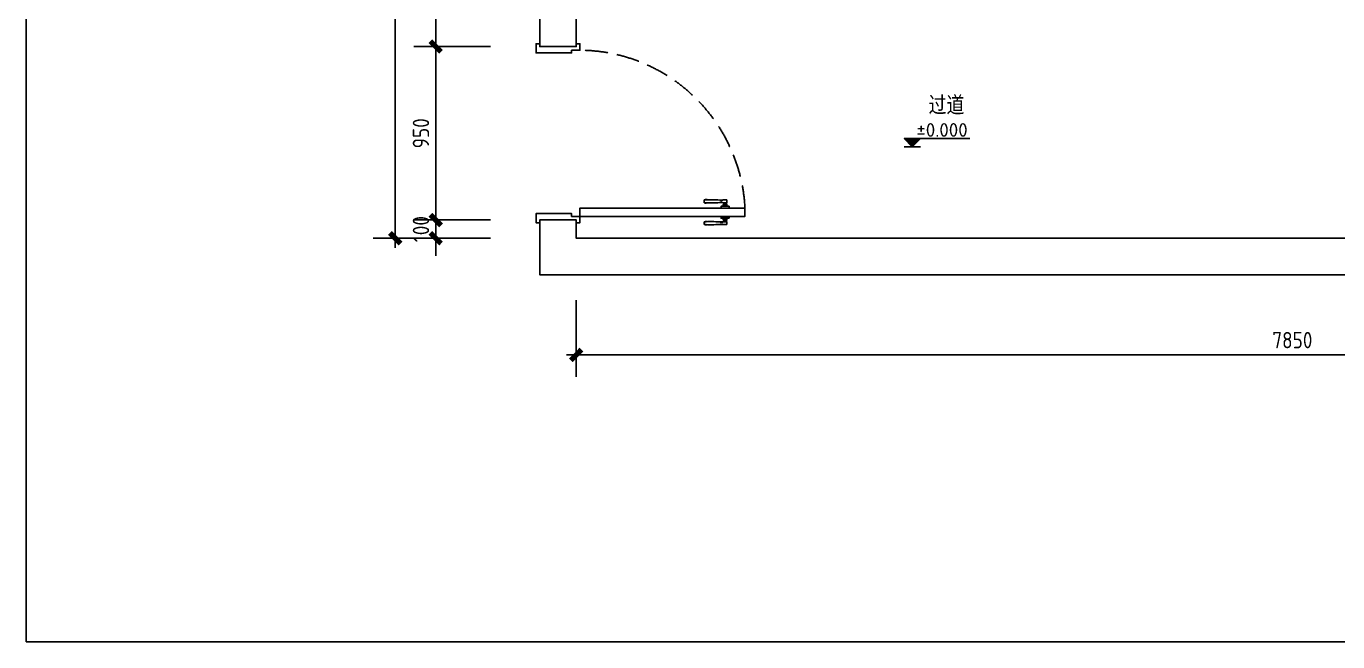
# Model space of a CAD drawing. Header units: inches. Extents: x 193953 to 255442, y -114891 to -62384.
# Drawn here: x 209316 to 216504, y -84606 to -81235 of the extents above; entities that cross this region are included whole.
import ezdxf
from ezdxf.enums import TextEntityAlignment as Align

# ---------------------------------------------------------------- set-up
doc = ezdxf.new("R2010")
doc.units = ezdxf.units.IN
doc.header["$LTSCALE"] = 500
doc.header["$MEASUREMENT"] = 0
doc.linetypes.add('DASH', pattern=[0.35, 0.25, -0.1])
for name, color, linetype in [('0-索引文字', 50, 'Continuous'), ('G-装饰造型轮廓线、电气提示线', 3, 'Continuous'), ('L-立面、剖面图、大样图-细线', 134, 'Continuous'), ('P-平面门', 2, 'Continuous')]:
    doc.layers.add(name, color=color, linetype=linetype)
doc.styles.add('DOM-romans.shx', font='dim.shx')
doc.styles.add('st', font='', dxfattribs={"width": 0.7})
doc.styles.get('st').set_extended_font_data('SimSun')
doc.dimstyles.new('DOM_DIM_1 80', dxfattribs={"dimscale": 60, "dimtxt": 1.5, "dimasz": 0.8, "dimexe": 2, "dimexo": 1.5, "dimgap": 0.6, "dimtad": 1, "dimdec": 0, "dimrnd": 5, "dimzin": 12, "dimdsep": 46, "dimtxsty": 'DOM-romans.shx', "dimblk": 'DOM_Dimension_Tick', "dimcen": 0.125, "dimclrd": 44, "dimclre": 44, "dimclrt": 50, "dimadec": 0, "dimazin": 0, "dimtfac": 1, "dimtdec": 0, "dimtix": 1, "dimtmove": 2, "dimatfit": 3, "dimldrblk": 'DOM_Leader_Arrow', "dimfxl": 0, "dimtvp": 1, "dimtolj": 1, "dimtzin": 0, "dimarcsym": 0})

# ---------------------------------------------------------------- blocks, each defined once
blk = doc.blocks.new('ftfhtg')
at = {"layer": 'L-立面、剖面图、大样图-细线', "color": 8}
for p, q in [((-1050024.2, -439780.5), (-1050024.2, -439789.8)), ((-1050021.4, -439792.6), (-1050015.3, -439792.6)), ((-1050015.3, -439792.6), (-1049983.1, -439792.6)), ((-1050013.1, -439795.3), (-1050013.1, -439794.8)), ((-1049986.7, -439796.7), (-1050011.7, -439796.7)), ((-1050010.3, -439796.7), (-1050010.3, -439803.4)), ((-1050010.3, -439813.7), (-1049988.1, -439813.7)), ((-1050010.3, -439813.7), (-1050010.3, -439830.5)), ((-1049988.4, -439803.6), (-1050010, -439803.6)), ((-1049988.1, -439796.7), (-1049988.1, -439803.4)), ((-1049985.3, -439794.8), (-1049985.3, -439795.3)), ((-1049983.1, -439792.6), (-1049977, -439792.6)), ((-1049974.2, -439789.8), (-1049974.2, -439780.5)), ((-1049872.3, -439813.7), (-1049872.3, -439830.5)), ((-1049872.3, -439813.7), (-1049872.3, -439830.5)), ((-1050010.3, -439830.5), (-1049988.1, -439830.5))]:
    blk.add_line(p, q, dxfattribs=at)
for points in [[(-1050009.7, -439803.6, -0.311671), (-1050006.9, -439806), (-1050006.9, -439813.7)], [(-1049988.3, -439803.6, 0.34884), (-1049991.5, -439806), (-1049991.5, -439813.7)], [(-1049875.3, -439813.6, 0.28759), (-1049880.9, -439811.1, -0.060586), (-1049890.3, -439812.1, 0.212877), (-1049891.2, -439812.9)], [(-1049875.3, -439830.7, -0.28759), (-1049880.9, -439833.2, 0.060586), (-1049890.3, -439832.2, -0.212877), (-1049891.2, -439831.3)]]:
    blk.add_lwpolyline(points, format="xyb", dxfattribs=at)
for centre, radius, start, end in [((-1050021.4, -439789.8), 2.78, 180, 270), ((-1050015.3, -439794.8), 2.22, 0, 90), ((-1050011.7, -439795.3), 1.39, 180, 270), ((-1050010, -439803.4), 0.278, 180, 270), ((-1049988.4, -439803.4), 0.278, 270, 0), ((-1049976.5, -439792), 24.6, 241.9616, 293.82253), ((-1049938.9, -440716.4), 903.9, 93.11282, 93.12014), ((-1049974.8, -439740), 74.9, 259.84329, 276.25564), ((-1049986.7, -439795.3), 1.39, 270, 0), ((-1049983.1, -439794.8), 2.22, 90, 180), ((-1049977, -439789.8), 2.78, 270, 0), ((-1049913.7, -440502.8), 690.3, 86.56114, 94.39322), ((-1049976.5, -439852.2), 24.6, 66.17747, 118.0384), ((-1049974.8, -439904.2), 74.9, 83.74436, 100.15671), ((-1049913.7, -439141.4), 690.3, 265.60678, 273.43886)]:
    blk.add_arc(centre, radius, start, end, dxfattribs=at)
blk = doc.blocks.new('A$Cf4202bee')
at = {"layer": 'G-装饰造型轮廓线、电气提示线', "color": 1, "ltscale": 20}
for points in [[(-15, -200), (-15, -220), (20, -220), (20, -175), (35, -175), (35, 20), (-15, 20), (-15, 0), (0, 0), (0, -200)], [(965, -200), (965, -220), (930, -220), (930, -175), (915, -175), (915, 20), (965, 20), (965, 0), (950, 0), (950, -200)]]:
    blk.add_lwpolyline(points, close=True, dxfattribs=at)
at = {"layer": 'P-平面门', "color": 1, "ltscale": 3}
blk.add_lwpolyline([(65, -1125), (20, -1125), (20, -220), (65, -220)], close=True, dxfattribs=at)
at = {"layer": 'P-平面门', "color": 8, "linetype": 'DASH'}
blk.add_arc((17.9, -214.1), 912.1, 272.95922, 359.62998, dxfattribs=at)
at = {"layer": 'P-平面门', "extrusion": (0, 0, -1), "yscale": 0.9000000000232831}
for p, xscale, zscale, rotation in [((-395822.5, 943983.1), 0.9000000000232831, -0.9000000000014552, 90), ((395737.5, 943983.1), -0.9000000000232831, -0.9000000000232831, 270)]:
    blk.add_blockref('ftfhtg', p, dxfattribs=dict(at, xscale=xscale, zscale=zscale, rotation=rotation))
blk = doc.blocks.new('A$Cf66d3db0')
at = {"color": 4}
blk.add_lwpolyline([(-12802.3, 7040.2), (0, 7040.2), (0, 0), (-12802.3, 0)], close=True, dxfattribs=at)
blk = doc.blocks.new('DOM_Dimension_Tick')
at = {"color": 0, "linetype": 'ByBlock'}
for p, q in [((-1.09, 0), (0, 0)), ((0, 0), (1.09, 0))]:
    blk.add_line(p, q, dxfattribs=at)
at = {"color": 0, "linetype": 'Continuous', "const_width": 0.608}
blk.add_lwpolyline([(-0.61, -0.61), (0.61, 0.61)], dxfattribs=at)
blk = doc.blocks.new('*D432')
at = {"color": 44, "lineweight": -2, "transparency": 16777216}
for p, q in [((212330.4, -82735.3), (212330.4, -83155.3)), ((220180.4, -82735.3), (220180.4, -83155.3)), ((212378.4, -83035.3), (220132.4, -83035.3))]:
    blk.add_line(p, q, dxfattribs=at)
at = {"layer": 'Defpoints', "color": 0, "transparency": 16777216}
for p in [(212330.4, -82396.4), (220180.4, -82396.4), (220180.4, -83035.3)]:
    blk.add_point(p, dxfattribs=at)
at = {"color": 44, "lineweight": -2, "transparency": 16777216, "xscale": 48, "yscale": 48, "zscale": 48, "rotation": 180}
blk.add_blockref('DOM_Dimension_Tick', (212330.4, -83035.3), dxfattribs=at)
at = {"color": 44, "lineweight": -2, "transparency": 16777216, "xscale": 48, "yscale": 48, "zscale": 48}
blk.add_blockref('DOM_Dimension_Tick', (220180.4, -83035.3), dxfattribs=at)
at = {"color": 50, "transparency": 16777216, "insert": (216255.4, -82954.3), "char_height": 90, "attachment_point": 5, "style": 'DOM-romans.shx'}
blk.add_mtext('\\A1;7850', dxfattribs=at)
blk = doc.blocks.new('DOM_Leader_Arrow')
at = {"color": 0, "linetype": 'ByBlock'}
blk.add_line((0, 0), (-1.5, 0), dxfattribs=at)
for points in [[(-1.29, 1), (-0.89, 1.28), (-0.36, 0), (0, 0)], [(-1.29, -1), (-0.89, -1.28), (-0.36, 0), (0, 0)]]:
    blk.add_solid(points, dxfattribs=at)
blk = doc.blocks.new('*D433')
at = {"color": 44, "lineweight": -2, "transparency": 16777216}
for p, q in [((211560.5, -82248.4), (211560.5, -82200.4)), ((211860.5, -82296.4), (211440.5, -82296.4)), ((211560.5, -82396.4), (211560.5, -82296.4)), ((211860.5, -82396.4), (211440.5, -82396.4)), ((211560.5, -82444.4), (211560.5, -82492.4))]:
    blk.add_line(p, q, dxfattribs=at)
at = {"layer": 'Defpoints', "color": 0, "transparency": 16777216}
for p in [(211560.5, -82296.4), (212279, -82296.4), (212330.4, -82396.4)]:
    blk.add_point(p, dxfattribs=at)
at = {"color": 44, "lineweight": -2, "transparency": 16777216, "xscale": 48, "yscale": 48, "zscale": 48}
for p, rotation in [((211560.5, -82296.4), 270), ((211560.5, -82396.4), 90)]:
    blk.add_blockref('DOM_Dimension_Tick', p, dxfattribs=dict(at, rotation=rotation))
at = {"color": 50, "transparency": 16777216, "insert": (211479.5, -82346.4), "char_height": 90, "attachment_point": 5, "rotation": 90, "style": 'DOM-romans.shx'}
blk.add_mtext('\\A1;100', dxfattribs=at)
blk = doc.blocks.new('*D434')
at = {"color": 44, "lineweight": -2, "transparency": 16777216}
for p, q in [((211860.5, -81346.4), (211440.5, -81346.4)), ((211560.5, -82248.4), (211560.5, -81394.4)), ((211860.5, -82296.4), (211440.5, -82296.4))]:
    blk.add_line(p, q, dxfattribs=at)
at = {"layer": 'Defpoints', "color": 0, "transparency": 16777216}
for p in [(211560.5, -81346.4), (212230.4, -81346.4), (212279, -82296.4)]:
    blk.add_point(p, dxfattribs=at)
at = {"color": 44, "lineweight": -2, "transparency": 16777216, "xscale": 48, "yscale": 48, "zscale": 48}
for p, rotation in [((211560.5, -81346.4), 90), ((211560.5, -82296.4), 270)]:
    blk.add_blockref('DOM_Dimension_Tick', p, dxfattribs=dict(at, rotation=rotation))
at = {"color": 50, "transparency": 16777216, "insert": (211479.5, -81821.4), "char_height": 90, "attachment_point": 5, "rotation": 90, "style": 'DOM-romans.shx'}
blk.add_mtext('\\A1;950', dxfattribs=at)
blk = doc.blocks.new('*D435')
at = {"color": 44, "lineweight": -2, "transparency": 16777216}
for p, q in [((211860.5, -80526.4), (211440.5, -80526.4)), ((211560.5, -81298.4), (211560.5, -80574.4)), ((211860.5, -81346.4), (211440.5, -81346.4))]:
    blk.add_line(p, q, dxfattribs=at)
at = {"layer": 'Defpoints', "color": 0, "transparency": 16777216}
for p in [(211560.5, -80526.4), (212330.4, -80526.4), (212230.4, -81346.4)]:
    blk.add_point(p, dxfattribs=at)
at = {"color": 44, "lineweight": -2, "transparency": 16777216, "xscale": 48, "yscale": 48, "zscale": 48}
for p, rotation in [((211560.5, -80526.4), 90), ((211560.5, -81346.4), 270)]:
    blk.add_blockref('DOM_Dimension_Tick', p, dxfattribs=dict(at, rotation=rotation))
at = {"color": 50, "transparency": 16777216, "insert": (211479.5, -80936.4), "char_height": 90, "attachment_point": 5, "rotation": 90, "style": 'DOM-romans.shx'}
blk.add_mtext('\\A1;820', dxfattribs=at)
blk = doc.blocks.new('*D438')
at = {"color": 44, "lineweight": -2, "transparency": 16777216}
for p, q in [((211560.5, -78826.4), (211218.5, -78826.4)), ((211338.5, -82348.4), (211338.5, -78874.4)), ((211560.5, -82396.4), (211218.5, -82396.4))]:
    blk.add_line(p, q, dxfattribs=at)
at = {"layer": 'Defpoints', "color": 0, "transparency": 16777216}
for p in [(211338.5, -78826.4), (211650.5, -78826.4), (211650.5, -82396.4)]:
    blk.add_point(p, dxfattribs=at)
at = {"color": 44, "lineweight": -2, "transparency": 16777216, "xscale": 48, "yscale": 48, "zscale": 48}
for p, rotation in [((211338.5, -78826.4), 90), ((211338.5, -82396.4), 270)]:
    blk.add_blockref('DOM_Dimension_Tick', p, dxfattribs=dict(at, rotation=rotation))
at = {"color": 50, "transparency": 16777216, "insert": (211257.5, -80611.4), "char_height": 90, "attachment_point": 5, "rotation": 90, "style": 'DOM-romans.shx'}
blk.add_mtext('\\A1;3570', dxfattribs=at)
blk = doc.blocks.new('DOM-平面标高符号')
blk.add_hatch(color=256).paths.add_polyline_path([(1.47, 1.5), (0, 0), (-1.47, 1.5)])
at = {"color": 150}
for p, q in [((-1.47, 1.5), (10.53, 1.5)), ((-1.47, 0), (1.47, 0))]:
    blk.add_line(p, q, dxfattribs=at)
blk.add_lwpolyline([(1.47, 1.5), (0, 0), (-1.47, 1.5)], close=True, dxfattribs=at)
at = {"style": 'DOM-romans.shx', "width": 0.444477}
blk.add_attdef('ELEV', text='', height=2.5, dxfattribs=at).set_placement((0.75, 1.82), (10.11, 1.82), align=Align.FIT)

msp = doc.modelspace()

# ---------------------------------------------------------------- linework, layer by layer
at = {"color": 4}
msp.add_lwpolyline([(212130.4, -78626.4), (212130.4, -78626.4), (212130.4, -80146.4), (212130.4, -81346.4), (212330.4, -81346.4), (212330.4, -78976.4)], dxfattribs=at)
msp.add_lwpolyline([(212330.4, -82296.4), (212330.4, -82396.4), (220330.4, -82396.4), (220330.4, -82596.4), (212330.4, -82596.4), (212130.4, -82596.4), (212130.4, -82296.4)], close=True, dxfattribs=at)

# ---------------------------------------------------------------- block references
at = {"color": 6, "xscale": 1.2, "yscale": 1.2, "zscale": 1.2}
msp.add_blockref('A$Cf66d3db0', (224679, -84606.5), dxfattribs=at)
at = {"color": 6, "rotation": 90.00000000000001}
msp.add_blockref('A$Cf4202bee', (212130.4, -82296.4), dxfattribs=at)
at = {"layer": '0-索引文字'}
ref = msp.add_blockref('DOM-平面标高符号', (214172.4, -81895.3), dxfattribs=dict(at, xscale=30, yscale=30, zscale=30))
ref.add_attrib('ELEV', '%%P0.000', dxfattribs={"layer": '0', "height": 75, "style": 'DOM-romans.shx', "width": 0.715203}).set_placement((214194.9, -81840.6), (214475.9, -81840.6), align=Align.FIT)

# ---------------------------------------------------------------- texts
at = {"layer": '0-索引文字', "style": 'st', "width": 0.8}
msp.add_attdef('过道', text='', height=90, dxfattribs=at).set_placement((214359.8, -81665.2), align=Align.MIDDLE_CENTER)

# ---------------------------------------------------------------- dimensions: what is measured, and where the dimension line sits
at = {"color": 6}
for base, p1, p2, picture, middle in [((211338.5, -78826.4), (211650.5, -82396.4), (211650.5, -78826.4), '*D438', (211257.5, -80611.4)), ((211560.5, -80526.4), (212230.4, -81346.4), (212330.4, -80526.4), '*D435', (211479.5, -80936.4)), ((211560.5, -81346.4), (212279, -82296.4), (212230.4, -81346.4), '*D434', (211479.5, -81821.4)), ((211560.5, -82296.4), (212330.4, -82396.4), (212279, -82296.4), '*D433', (211479.5, -82346.4))]:
    dim = msp.add_linear_dim(base=base, p1=p1, p2=p2, angle=90, dimstyle='DOM_DIM_1 80', dxfattribs=at)
    dim.commit()
    dim.dimension.update_dxf_attribs({"geometry": picture, "text_midpoint": middle})
dim = msp.add_linear_dim(base=(220180.4, -83035.3), p1=(212330.4, -82396.4), p2=(220180.4, -82396.4), dimstyle='DOM_DIM_1 80', dxfattribs=at)
dim.commit()
dim.dimension.update_dxf_attribs({"geometry": '*D432', "text_midpoint": (216255.4, -82954.3)})

doc.saveas('drawing.dxf')
